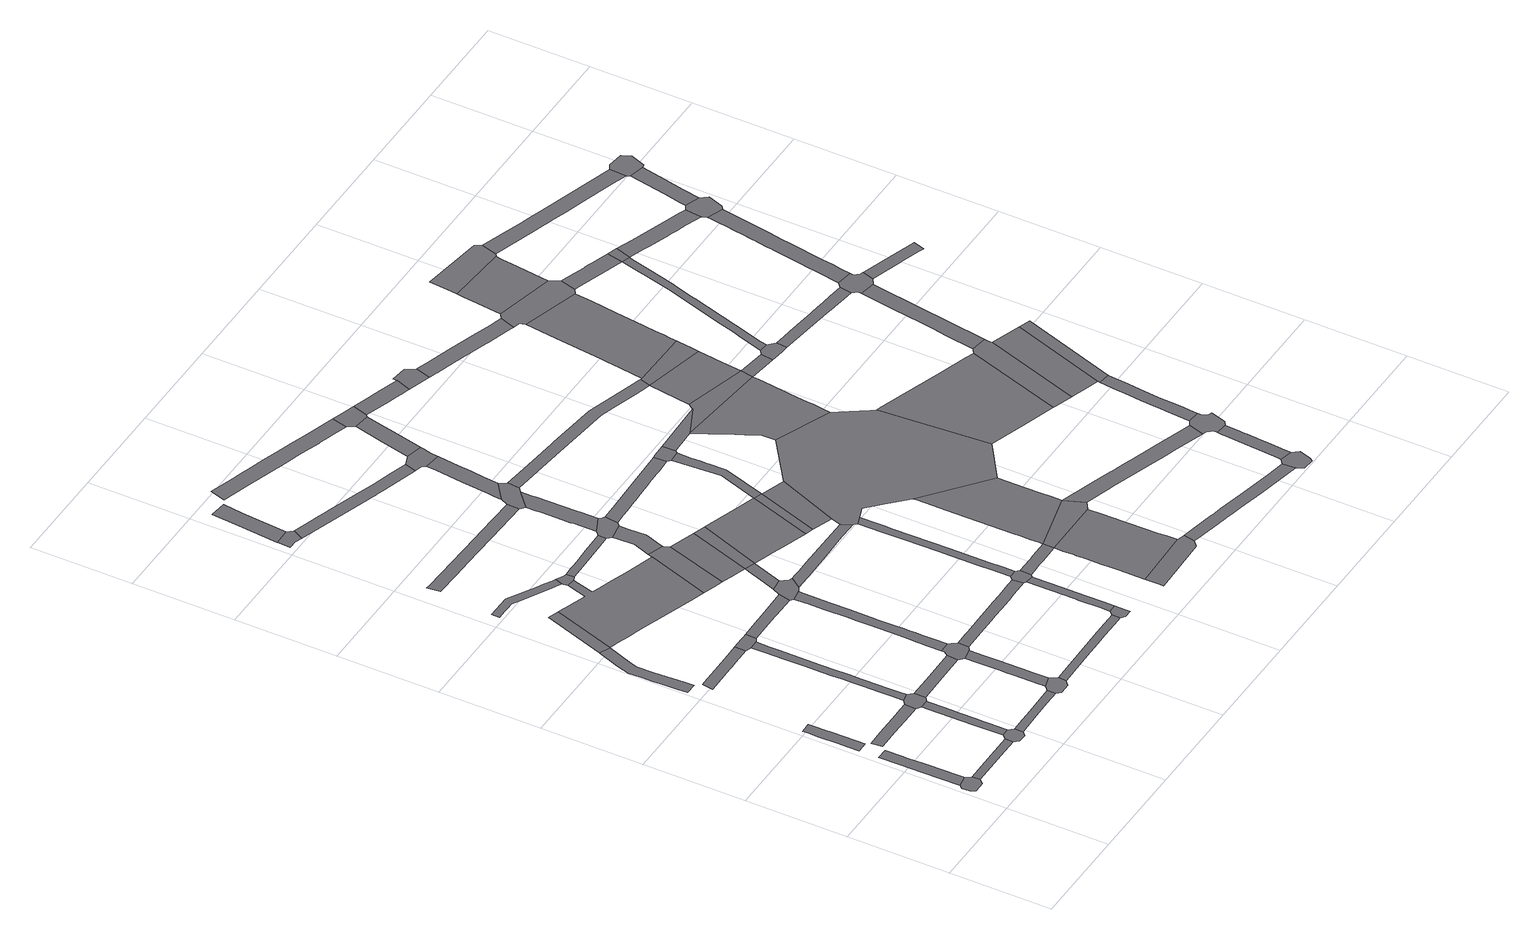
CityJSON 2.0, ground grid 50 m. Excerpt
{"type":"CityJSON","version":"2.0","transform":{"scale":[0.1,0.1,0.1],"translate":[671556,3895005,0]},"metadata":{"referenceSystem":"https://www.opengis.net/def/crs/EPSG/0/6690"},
"CityObjects":{
"road1":{"type":"Road","attributes":{"function":"9","usage":"9","RoadStructureAttribute.widthType":"9","RoadStructureAttribute.width":-9999,"RoadStructureAttribute.sectionType":"9"},"geometry":[{"type":"MultiSurface","lod":"1","boundaries":[[[0,1,2,3,4,5,6,7]]]}]},
"road2":{"type":"Road","attributes":{"function":"9","usage":"9","RoadStructureAttribute.widthType":"3","RoadStructureAttribute.width":5.45,"RoadStructureAttribute.sectionType":"1"},"geometry":[{"type":"MultiSurface","lod":"1","boundaries":[[[8,9,10,11,12,13,14,15,16,6,5]]]}]},
"road3":{"type":"Road","attributes":{"function":"9","usage":"9","RoadStructureAttribute.widthType":"3","RoadStructureAttribute.width":5.45,"RoadStructureAttribute.sectionType":"1"},"geometry":[{"type":"MultiSurface","lod":"1","boundaries":[[[17,18,19,20,21,22,23,24,25,26,27,28]]]}]},
"road4":{"type":"Road","attributes":{"function":"9","usage":"9","RoadStructureAttribute.widthType":"4","RoadStructureAttribute.width":3.33,"RoadStructureAttribute.sectionType":"1"},"geometry":[{"type":"MultiSurface","lod":"1","boundaries":[[[29,30,4,3,31,32]]]}]},
"road5":{"type":"Road","attributes":{"function":"9","usage":"9","RoadStructureAttribute.widthType":"3","RoadStructureAttribute.width":4.5,"RoadStructureAttribute.sectionType":"1"},"geometry":[{"type":"MultiSurface","lod":"1","boundaries":[[[33,34,35,36,37,38,39,40,41]]]}]},
"road6":{"type":"Road","attributes":{"function":"9","usage":"9","RoadStructureAttribute.widthType":"9","RoadStructureAttribute.width":-9999,"RoadStructureAttribute.sectionType":"9"},"geometry":[{"type":"MultiSurface","lod":"1","boundaries":[[[42,43,44,45,46,47,29,32]]]}]},
"road7":{"type":"Road","attributes":{"function":"9","usage":"9","RoadStructureAttribute.widthType":"3","RoadStructureAttribute.width":4.13,"RoadStructureAttribute.sectionType":"1"},"geometry":[{"type":"MultiSurface","lod":"1","boundaries":[[[48,49,50,51,47,46,52,53,54,55,56,57,58,59,60]]]}]},
"road8":{"type":"Road","attributes":{"function":"9","usage":"9","RoadStructureAttribute.widthType":"3","RoadStructureAttribute.width":5.45,"RoadStructureAttribute.sectionType":"1"},"geometry":[{"type":"MultiSurface","lod":"1","boundaries":[[[61,62,63,64,65,66,67,68,69,70,71,72,73,74,75,76]]]}]},
"road9":{"type":"Road","attributes":{"function":"9","usage":"9","RoadStructureAttribute.widthType":"9","RoadStructureAttribute.width":-9999,"RoadStructureAttribute.sectionType":"9"},"geometry":[{"type":"MultiSurface","lod":"1","boundaries":[[[60,59,77,78,79,80,36,35]]]}]},
"road10":{"type":"Road","attributes":{"function":"9","usage":"9","RoadStructureAttribute.widthType":"3","RoadStructureAttribute.width":4.95,"RoadStructureAttribute.sectionType":"1"},"geometry":[{"type":"MultiSurface","lod":"1","boundaries":[[[81,82,83,84,85,86,87,88,89,90,91]]]}]},
"road11":{"type":"Road","attributes":{"function":"9","usage":"9","RoadStructureAttribute.widthType":"4","RoadStructureAttribute.width":3.44,"RoadStructureAttribute.sectionType":"1"},"geometry":[{"type":"MultiSurface","lod":"1","boundaries":[[[44,92,93,94,95,96,97,98,45]]]}]},
"road12":{"type":"Road","attributes":{"function":"9","usage":"9","RoadStructureAttribute.widthType":"3","RoadStructureAttribute.width":4.13,"RoadStructureAttribute.sectionType":"1"},"geometry":[{"type":"MultiSurface","lod":"1","boundaries":[[[99,100,101,102,103,104,105,106,107,108,109,110,111,112,113,114,115,116,117,118,119,120,121,122,123,124,125,80,79]]]}]},
"road13":{"type":"Road","attributes":{"function":"9","usage":"9","RoadStructureAttribute.widthType":"9","RoadStructureAttribute.width":-9999,"RoadStructureAttribute.sectionType":"9"},"geometry":[{"type":"MultiSurface","lod":"1","boundaries":[[[74,126,127,128,129,130,75]]]}]},
"road14":{"type":"Road","attributes":{"function":"9","usage":"9","RoadStructureAttribute.widthType":"3","RoadStructureAttribute.width":4.39,"RoadStructureAttribute.sectionType":"1"},"geometry":[{"type":"MultiSurface","lod":"1","boundaries":[[[131,132,78,77,133,134]]]}]},
"road15":{"type":"Road","attributes":{"function":"9","usage":"9","RoadStructureAttribute.widthType":"9","RoadStructureAttribute.width":-9999,"RoadStructureAttribute.sectionType":"9"},"geometry":[{"type":"MultiSurface","lod":"1","boundaries":[[[90,110,109,135,136,137,138,91]]]}]},
"road16":{"type":"Road","attributes":{"function":"9","usage":"9","RoadStructureAttribute.widthType":"9","RoadStructureAttribute.width":-9999,"RoadStructureAttribute.sectionType":"9"},"geometry":[{"type":"MultiSurface","lod":"1","boundaries":[[[139,140,141,142,143,144,96,95,145]]]}]},
"road17":{"type":"Road","attributes":{"function":"9","usage":"9","RoadStructureAttribute.widthType":"3","RoadStructureAttribute.width":5.61,"RoadStructureAttribute.sectionType":"1"},"geometry":[{"type":"MultiSurface","lod":"1","boundaries":[[[146,147,148,149,150,151,152,153,144,143,154,155,156,157,158,159,160,161]]]}]},
"road18":{"type":"Road","attributes":{"function":"9","usage":"9","RoadStructureAttribute.widthType":"4","RoadStructureAttribute.width":3.74,"RoadStructureAttribute.sectionType":"1"},"geometry":[{"type":"MultiSurface","lod":"1","boundaries":[[[162,163,164,165,166,167,168,169,170,171,172,173,174,175,176,177,178]]]}]},
"road19":{"type":"Road","attributes":{"function":"9","usage":"9","RoadStructureAttribute.widthType":"9","RoadStructureAttribute.width":-9999,"RoadStructureAttribute.sectionType":"9"},"geometry":[{"type":"MultiSurface","lod":"1","boundaries":[[[179,180,181,182,183,184,131,134,146,161]]]}]},
"road20":{"type":"Road","attributes":{"function":"9","usage":"9","RoadStructureAttribute.widthType":"9","RoadStructureAttribute.width":-9999,"RoadStructureAttribute.sectionType":"9"},"geometry":[{"type":"MultiSurface","lod":"1","boundaries":[[[185,186,187,188,189,190,191,192,193,194,195,196,127,126,197,198,199,200,201,202,203,204,205,206,207,208]]]}]},
"road21":{"type":"Road","attributes":{"function":"9","usage":"9","RoadStructureAttribute.widthType":"3","RoadStructureAttribute.width":4.95,"RoadStructureAttribute.sectionType":"1"},"geometry":[{"type":"MultiSurface","lod":"1","boundaries":[[[135,209,210,211,212,213,214,136]]]}]},
"road22":{"type":"Road","attributes":{"function":"9","usage":"9","RoadStructureAttribute.widthType":"9","RoadStructureAttribute.width":-9999,"RoadStructureAttribute.sectionType":"9"},"geometry":[{"type":"MultiSurface","lod":"1","boundaries":[[[215,216,170,169,190,189,217]]]}]},
"road23":{"type":"Road","attributes":{"function":"9","usage":"9","RoadStructureAttribute.widthType":"3","RoadStructureAttribute.width":5.61,"RoadStructureAttribute.sectionType":"1"},"geometry":[{"type":"MultiSurface","lod":"1","boundaries":[[[182,218,219,220,221,222,223,224,225,226,227,228,229,230,231,232,233,234,235,236,237,238,239,240,241,242,243,244,245,246,183]]]}]},
"road24":{"type":"Road","attributes":{"function":"9","usage":"9","RoadStructureAttribute.widthType":"9","RoadStructureAttribute.width":-9999,"RoadStructureAttribute.sectionType":"9"},"geometry":[{"type":"MultiSurface","lod":"1","boundaries":[[[247,248,249,250,251,252]]]}]},
"road25":{"type":"Road","attributes":{"function":"9","usage":"9","RoadStructureAttribute.widthType":"4","RoadStructureAttribute.width":3.68,"RoadStructureAttribute.sectionType":"1"},"geometry":[{"type":"MultiSurface","lod":"1","boundaries":[[[253,254,255,142,141,256,257,258,259,260,261,262]]]}]},
"road26":{"type":"Road","attributes":{"function":"9","usage":"9","RoadStructureAttribute.widthType":"2","RoadStructureAttribute.width":6.15,"RoadStructureAttribute.sectionType":"1"},"geometry":[{"type":"MultiSurface","lod":"1","boundaries":[[[251,263,264,265,266,267,252]]]}]},
"road27":{"type":"Road","attributes":{"function":"9","usage":"9","RoadStructureAttribute.widthType":"3","RoadStructureAttribute.width":4.91,"RoadStructureAttribute.sectionType":"1"},"geometry":[{"type":"MultiSurface","lod":"1","boundaries":[[[268,269,270,271,272,273,274,275,276,277,278]]]}]},
"road28":{"type":"Road","attributes":{"function":"9","usage":"9","RoadStructureAttribute.widthType":"9","RoadStructureAttribute.width":-9999,"RoadStructureAttribute.sectionType":"9"},"geometry":[{"type":"MultiSurface","lod":"1","boundaries":[[[212,211,234,233,279,280,281,282,283,284]]]}]},
"road29":{"type":"Road","attributes":{"function":"9","usage":"9","RoadStructureAttribute.widthType":"4","RoadStructureAttribute.width":3.74,"RoadStructureAttribute.sectionType":"1"},"geometry":[{"type":"MultiSurface","lod":"1","boundaries":[[[285,286,287,288,289,290,291,292,293,294,295,215,217]]]}]},
"road30":{"type":"Road","attributes":{"function":"9","usage":"9","RoadStructureAttribute.widthType":"3","RoadStructureAttribute.width":4.78,"RoadStructureAttribute.sectionType":"1"},"geometry":[{"type":"MultiSurface","lod":"1","boundaries":[[[296,297,298,299,300,301,302,303,304,305,306,307,308,309,310,311,312,180,179]]]}]},
"road31":{"type":"Road","attributes":{"function":"9","usage":"9","RoadStructureAttribute.widthType":"9","RoadStructureAttribute.width":-9999,"RoadStructureAttribute.sectionType":"9"},"geometry":[{"type":"MultiSurface","lod":"1","boundaries":[[[313,314,315,208,207,316,317,318,319]]]}]},
"road32":{"type":"Road","attributes":{"function":"9","usage":"9","RoadStructureAttribute.widthType":"3","RoadStructureAttribute.width":5.61,"RoadStructureAttribute.sectionType":"1"},"geometry":[{"type":"MultiSurface","lod":"1","boundaries":[[[320,321,322,323,324,325,284,283]]]}]},
"road33":{"type":"Road","attributes":{"function":"2","usage":"1","RoadStructureAttribute.widthType":"1","RoadStructureAttribute.width":39.15,"RoadStructureAttribute.sectionType":"1"},"geometry":[{"type":"MultiSurface","lod":"1","boundaries":[[[317,326,327,328,322,329,330,331,318]]]}]},
"road34":{"type":"Road","attributes":{"function":"9","usage":"9","RoadStructureAttribute.widthType":"9","RoadStructureAttribute.width":-9999,"RoadStructureAttribute.sectionType":"9"},"geometry":[{"type":"MultiSurface","lod":"1","boundaries":[[[332,333,334,262,261,335,336]]]}]},
"road35":{"type":"Road","attributes":{"function":"9","usage":"9","RoadStructureAttribute.widthType":"2","RoadStructureAttribute.width":6.05,"RoadStructureAttribute.sectionType":"1"},"geometry":[{"type":"MultiSurface","lod":"1","boundaries":[[[337,338,339,340,341,342,343,344,345,346,347,348,349,350,351,352,250,249]]]}]},
"road36":{"type":"Road","attributes":{"function":"9","usage":"9","RoadStructureAttribute.widthType":"2","RoadStructureAttribute.width":7.86,"RoadStructureAttribute.sectionType":"1"},"geometry":[{"type":"MultiSurface","lod":"1","boundaries":[[[353,354,355,356,357,358,359,360,314,313,319]]]}]},
"road37":{"type":"Road","attributes":{"function":"9","usage":"9","RoadStructureAttribute.widthType":"9","RoadStructureAttribute.width":-9999,"RoadStructureAttribute.sectionType":"9"},"geometry":[{"type":"MultiSurface","lod":"1","boundaries":[[[321,361,329,322]]]}]},
"road38":{"type":"Road","attributes":{"function":"9","usage":"9","RoadStructureAttribute.widthType":"3","RoadStructureAttribute.width":4.14,"RoadStructureAttribute.sectionType":"1"},"geometry":[{"type":"MultiSurface","lod":"1","boundaries":[[[362,363,364,365,334,333,366,367,368,369,370]]]}]},
"road39":{"type":"Road","attributes":{"function":"9","usage":"9","RoadStructureAttribute.widthType":"9","RoadStructureAttribute.width":-9999,"RoadStructureAttribute.sectionType":"9"},"geometry":[{"type":"MultiSurface","lod":"1","boundaries":[[[371,372,373,289,288,358,357,374,375]]]}]},
"road40":{"type":"Road","attributes":{"function":"9","usage":"9","RoadStructureAttribute.widthType":"3","RoadStructureAttribute.width":4.97,"RoadStructureAttribute.sectionType":"1"},"geometry":[{"type":"MultiSurface","lod":"1","boundaries":[[[376,377,378,379,280,279,380,381,382,383,384,385,386]]]}]},
"road41":{"type":"Road","attributes":{"function":"9","usage":"9","RoadStructureAttribute.widthType":"9","RoadStructureAttribute.width":-9999,"RoadStructureAttribute.sectionType":"9"},"geometry":[{"type":"MultiSurface","lod":"1","boundaries":[[[387,388,389,390,304,303,362,370]]]}]},
"road42":{"type":"Road","attributes":{"function":"9","usage":"9","RoadStructureAttribute.widthType":"2","RoadStructureAttribute.width":7.86,"RoadStructureAttribute.sectionType":"1"},"geometry":[{"type":"MultiSurface","lod":"1","boundaries":[[[372,391,392,393,394,395,396,397,398,399,400,401,402,373]]]}]},
"road43":{"type":"Road","attributes":{"function":"2","usage":"1","RoadStructureAttribute.widthType":"1","RoadStructureAttribute.width":39.15,"RoadStructureAttribute.sectionType":"1"},"geometry":[{"type":"MultiSurface","lod":"1","boundaries":[[[403,404,405,361,321,406,407,408,409,410,411]]]}]},
"road44":{"type":"Road","attributes":{"function":"9","usage":"9","RoadStructureAttribute.widthType":"9","RoadStructureAttribute.width":-9999,"RoadStructureAttribute.sectionType":"9"},"geometry":[{"type":"MultiSurface","lod":"1","boundaries":[[[412,413,414,415,274,273,396,395,416]]]}]},
"road45":{"type":"Road","attributes":{"function":"9","usage":"9","RoadStructureAttribute.widthType":"2","RoadStructureAttribute.width":6.92,"RoadStructureAttribute.sectionType":"1"},"geometry":[{"type":"MultiSurface","lod":"1","boundaries":[[[417,418,419,420,421,422,423,424,425,426,427,428,429,430,431,432,433,434,435,436,437,438,439,440,441,442,443]]]}]},
"road46":{"type":"Road","attributes":{"function":"9","usage":"9","RoadStructureAttribute.widthType":"3","RoadStructureAttribute.width":4.14,"RoadStructureAttribute.sectionType":"1"},"geometry":[{"type":"MultiSurface","lod":"1","boundaries":[[[444,445,446,447,448,449,390,389,450,451,452,453,454,455,456,457,458]]]}]},
"road47":{"type":"Road","attributes":{"function":"9","usage":"9","RoadStructureAttribute.widthType":"3","RoadStructureAttribute.width":4.3,"RoadStructureAttribute.sectionType":"1"},"geometry":[{"type":"MultiSurface","lod":"1","boundaries":[[[459,460,461,462,463,388,387,464,465,466,467]]]}]},
"road48":{"type":"Road","attributes":{"function":"9","usage":"9","RoadStructureAttribute.widthType":"2","RoadStructureAttribute.width":7.86,"RoadStructureAttribute.sectionType":"1"},"geometry":[{"type":"MultiSurface","lod":"1","boundaries":[[[414,468,469,470,471,472,473,474,475,476,477,415]]]}]},
"road49":{"type":"Road","attributes":{"function":"9","usage":"9","RoadStructureAttribute.widthType":"9","RoadStructureAttribute.width":-9999,"RoadStructureAttribute.sectionType":"9"},"geometry":[{"type":"MultiSurface","lod":"1","boundaries":[[[478,411,410,479]]]}]},
"road50":{"type":"Road","attributes":{"function":"9","usage":"9","RoadStructureAttribute.widthType":"9","RoadStructureAttribute.width":-9999,"RoadStructureAttribute.sectionType":"9"},"geometry":[{"type":"MultiSurface","lod":"1","boundaries":[[[480,344,343,481,472,471,482,483,484,485,486]]]}]},
"road51":{"type":"Road","attributes":{"function":"9","usage":"9","RoadStructureAttribute.widthType":"2","RoadStructureAttribute.width":9.19,"RoadStructureAttribute.sectionType":"1"},"geometry":[{"type":"MultiSurface","lod":"1","boundaries":[[[487,488,489,375,374,490,491,492,493,494,495,496,497,498,499,500,501,502,503,504,505]]]}]},
"road52":{"type":"Road","attributes":{"function":"9","usage":"9","RoadStructureAttribute.widthType":"9","RoadStructureAttribute.width":-9999,"RoadStructureAttribute.sectionType":"9"},"geometry":[{"type":"MultiSurface","lod":"1","boundaries":[[[506,507,508,509,510,511,512,513,514]]]}]},
"road53":{"type":"Road","attributes":{"function":"9","usage":"9","RoadStructureAttribute.widthType":"9","RoadStructureAttribute.width":-9999,"RoadStructureAttribute.sectionType":"9"},"geometry":[{"type":"MultiSurface","lod":"1","boundaries":[[[515,516,517,478,479]]]}]},
"road54":{"type":"Road","attributes":{"function":"9","usage":"2","RoadStructureAttribute.widthType":"1","RoadStructureAttribute.width":30.31,"RoadStructureAttribute.sectionType":"1"},"geometry":[{"type":"MultiSurface","lod":"1","boundaries":[[[518,519,520,521,522,523,524,525,459,526,527,528,529,530,531,532,533,534,535,536,506,514]]]}]},
"road55":{"type":"Road","attributes":{"function":"9","usage":"9","RoadStructureAttribute.widthType":"2","RoadStructureAttribute.width":7.86,"RoadStructureAttribute.sectionType":"1"},"geometry":[{"type":"MultiSurface","lod":"1","boundaries":[[[537,538,539,540,541,542,543,480,486]]]}]},
"road56":{"type":"Road","attributes":{"function":"9","usage":"9","RoadStructureAttribute.widthType":"3","RoadStructureAttribute.width":4.19,"RoadStructureAttribute.sectionType":"1"},"geometry":[{"type":"MultiSurface","lod":"1","boundaries":[[[544,545,546,547,411,478,548,549,550,551,552,553,554,555,556,557,558]]]}]},
"road57":{"type":"Road","attributes":{"function":"9","usage":"9","RoadStructureAttribute.widthType":"9","RoadStructureAttribute.width":-9999,"RoadStructureAttribute.sectionType":"9"},"geometry":[{"type":"MultiSurface","lod":"1","boundaries":[[[559,460,459,525,560]]]}]},
"road58":{"type":"Road","attributes":{"function":"9","usage":"9","RoadStructureAttribute.widthType":"9","RoadStructureAttribute.width":-9999,"RoadStructureAttribute.sectionType":"9"},"geometry":[{"type":"MultiSurface","lod":"1","boundaries":[[[541,540,561,562,563,432,431]]]}]},
"road59":{"type":"Road","attributes":{"function":"9","usage":"9","RoadStructureAttribute.widthType":"9","RoadStructureAttribute.width":-9999,"RoadStructureAttribute.sectionType":"1"},"geometry":[{"type":"MultiSurface","lod":"1","boundaries":[[[564,565,566,567,568,569,570,571,572,573,460,559,574,575,576,577]]]}]},
"road60":{"type":"Road","attributes":{"function":"9","usage":"9","RoadStructureAttribute.widthType":"9","RoadStructureAttribute.width":-9999,"RoadStructureAttribute.sectionType":"9"},"geometry":[{"type":"MultiSurface","lod":"1","boundaries":[[[578,579,505,504,544,558,580]]]}]},
"road61":{"type":"Road","attributes":{"function":"9","usage":"9","RoadStructureAttribute.widthType":"3","RoadStructureAttribute.width":5.65,"RoadStructureAttribute.sectionType":"1"},"geometry":[{"type":"MultiSurface","lod":"1","boundaries":[[[581,582,583,584,585,586,587,588,589,590,591,592,593,594,413,412]]]}]},
"road62":{"type":"Road","attributes":{"function":"9","usage":"9","RoadStructureAttribute.widthType":"9","RoadStructureAttribute.width":-9999,"RoadStructureAttribute.sectionType":"9"},"geometry":[{"type":"MultiSurface","lod":"1","boundaries":[[[595,458,457,596,597,598,599,600,564,577,601,602,603,604,605,606,607,608,609,516,515,610,376,386]]]}]},
"road63":{"type":"Road","attributes":{"function":"9","usage":"9","RoadStructureAttribute.widthType":"2","RoadStructureAttribute.width":6.92,"RoadStructureAttribute.sectionType":"1"},"geometry":[{"type":"MultiSurface","lod":"1","boundaries":[[[611,612,613,562,561,614,615,616,617,618,619]]]}]},
"road64":{"type":"Road","attributes":{"function":"9","usage":"9","RoadStructureAttribute.widthType":"2","RoadStructureAttribute.width":9.19,"RoadStructureAttribute.sectionType":"1"},"geometry":[{"type":"MultiSurface","lod":"1","boundaries":[[[620,621,622,578,580]]]}]},
"road65":{"type":"Road","attributes":{"function":"9","usage":"9","RoadStructureAttribute.widthType":"3","RoadStructureAttribute.width":5.48,"RoadStructureAttribute.sectionType":"1"},"geometry":[{"type":"MultiSurface","lod":"1","boundaries":[[[623,624,625,626,627,628,629,630,631,632,512,511,633,634,635,636,637,638,639,640,641,642]]]}]},
"road66":{"type":"Road","attributes":{"function":"9","usage":"9","RoadStructureAttribute.widthType":"9","RoadStructureAttribute.width":-9999,"RoadStructureAttribute.sectionType":"9"},"geometry":[{"type":"MultiSurface","lod":"1","boundaries":[[[643,644,645,646,647,611,619]]]}]},
"road67":{"type":"Road","attributes":{"function":"9","usage":"2","RoadStructureAttribute.widthType":"1","RoadStructureAttribute.width":29.68,"RoadStructureAttribute.sectionType":"1"},"geometry":[{"type":"MultiSurface","lod":"1","boundaries":[[[648,649,650,651,652,653,654,655,656,621,657,658,659,660,661,662,663,609,608]]]}]},
"road68":{"type":"Road","attributes":{"function":"9","usage":"9","RoadStructureAttribute.widthType":"2","RoadStructureAttribute.width":7.28,"RoadStructureAttribute.sectionType":"1"},"geometry":[{"type":"MultiSurface","lod":"1","boundaries":[[[664,665,666,667,668,669,670,671,672,673,674,675,676,677,678,679,680,681,682,683,684,685,686,687,688,559,560]]]}]},
"road69":{"type":"Road","attributes":{"function":"9","usage":"9","RoadStructureAttribute.widthType":"9","RoadStructureAttribute.width":-9999,"RoadStructureAttribute.sectionType":"9"},"geometry":[{"type":"MultiSurface","lod":"1","boundaries":[[[689,622,621,656,690]]]}]},
"road70":{"type":"Road","attributes":{"function":"9","usage":"9","RoadStructureAttribute.widthType":"2","RoadStructureAttribute.width":6.92,"RoadStructureAttribute.sectionType":"1"},"geometry":[{"type":"MultiSurface","lod":"1","boundaries":[[[643,691,692,693,694,695,696,697,698,699,700,701,702,703,704,705,706,707,708,709,710,711,644]]]}]},
"road71":{"type":"Road","attributes":{"function":"9","usage":"2","RoadStructureAttribute.widthType":"1","RoadStructureAttribute.width":29.68,"RoadStructureAttribute.sectionType":"1"},"geometry":[{"type":"MultiSurface","lod":"1","boundaries":[[[712,713,714,715,586,716,689,690]]]}]},
"road72":{"type":"Road","attributes":{"function":"9","usage":"9","RoadStructureAttribute.widthType":"9","RoadStructureAttribute.width":-9999,"RoadStructureAttribute.sectionType":"9"},"geometry":[{"type":"MultiSurface","lod":"1","boundaries":[[[717,718,719,720,721,722,723,623,642]]]}]},
"road73":{"type":"Road","attributes":{"function":"9","usage":"9","RoadStructureAttribute.widthType":"9","RoadStructureAttribute.width":-9999,"RoadStructureAttribute.sectionType":"9"},"geometry":[{"type":"MultiSurface","lod":"1","boundaries":[[[724,587,586,715,725,726,727,728]]]}]},
"road74":{"type":"Road","attributes":{"function":"9","usage":"9","RoadStructureAttribute.widthType":"2","RoadStructureAttribute.width":6.13,"RoadStructureAttribute.sectionType":"1"},"geometry":[{"type":"MultiSurface","lod":"1","boundaries":[[[729,730,731,732,733,734,723,722,735,736,737,738,739,740,741,742,743]]]}]},
"road75":{"type":"Road","attributes":{"function":"2","usage":"1","RoadStructureAttribute.widthType":"1","RoadStructureAttribute.width":39.15,"RoadStructureAttribute.sectionType":"1"},"geometry":[{"type":"MultiSurface","lod":"1","boundaries":[[[744,745,746,747,748,749,750,751,752,605,604]]]}]},
"road76":{"type":"Road","attributes":{"function":"9","usage":"9","RoadStructureAttribute.widthType":"3","RoadStructureAttribute.width":5.44,"RoadStructureAttribute.sectionType":"1"},"geometry":[{"type":"MultiSurface","lod":"1","boundaries":[[[690,656,753,754]]]}]},
"road77":{"type":"Road","attributes":{"function":"9","usage":"9","RoadStructureAttribute.widthType":"9","RoadStructureAttribute.width":-9999,"RoadStructureAttribute.sectionType":"9"},"geometry":[{"type":"MultiSurface","lod":"1","boundaries":[[[673,672,755,756,743,742,757,758,759,760,761,762]]]}]},
"road78":{"type":"Road","attributes":{"function":"9","usage":"2","RoadStructureAttribute.widthType":"1","RoadStructureAttribute.width":29.68,"RoadStructureAttribute.sectionType":"1"},"geometry":[{"type":"MultiSurface","lod":"1","boundaries":[[[763,764,765,766,767,768,769,770,771,772,773,774,775,776,724,728]]]}]},
"road79":{"type":"Road","attributes":{"function":"9","usage":"9","RoadStructureAttribute.widthType":"9","RoadStructureAttribute.width":-9999,"RoadStructureAttribute.sectionType":"9"},"geometry":[{"type":"MultiSurface","lod":"1","boundaries":[[[777,778,779,754,753,780,781,782]]]}]},
"road80":{"type":"Road","attributes":{"function":"9","usage":"9","RoadStructureAttribute.widthType":"2","RoadStructureAttribute.width":6.13,"RoadStructureAttribute.sectionType":"1"},"geometry":[{"type":"MultiSurface","lod":"1","boundaries":[[[761,783,784,785,786,787,788,789,790,791,792,793,794,795,796,797,798,762]]]}]},
"road81":{"type":"Road","attributes":{"function":"9","usage":"9","RoadStructureAttribute.widthType":"9","RoadStructureAttribute.width":-9999,"RoadStructureAttribute.sectionType":"9"},"geometry":[{"type":"MultiSurface","lod":"1","boundaries":[[[799,747,746,800,801,802,803,804]]]}]},
"road82":{"type":"Road","attributes":{"function":"9","usage":"9","RoadStructureAttribute.widthType":"9","RoadStructureAttribute.width":-9999,"RoadStructureAttribute.sectionType":"9"},"geometry":[{"type":"MultiSurface","lod":"1","boundaries":[[[700,805,806,807,772,771,808,809,810,811,812,701]]]}]},
"road83":{"type":"Road","attributes":{"function":"9","usage":"2","RoadStructureAttribute.widthType":"1","RoadStructureAttribute.width":29.68,"RoadStructureAttribute.sectionType":"1"},"geometry":[{"type":"MultiSurface","lod":"1","boundaries":[[[813,814,812,811,815,816,817,818,819]]]}]},
"road84":{"type":"Road","attributes":{"function":"9","usage":"1","RoadStructureAttribute.widthType":"1","RoadStructureAttribute.width":39.15,"RoadStructureAttribute.sectionType":"1"},"geometry":[{"type":"MultiSurface","lod":"1","boundaries":[[[820,821,822,823,802,801]]]}]},
"road85":{"type":"Road","attributes":{"function":"9","usage":"9","RoadStructureAttribute.widthType":"4","RoadStructureAttribute.width":3.82,"RoadStructureAttribute.sectionType":"1"},"geometry":[{"type":"MultiSurface","lod":"1","boundaries":[[[824,825,826,827,828,829,830,831,832,833,834,835,836,837,838,779,778,839,840,841,842,843,844,845,846,847,848,849,850]]]}]},
"road86":{"type":"Road","attributes":{"function":"9","usage":"9","RoadStructureAttribute.widthType":"3","RoadStructureAttribute.width":5.44,"RoadStructureAttribute.sectionType":"1"},"geometry":[{"type":"MultiSurface","lod":"1","boundaries":[[[851,852,853,854,855,856,857,858,859,860,861,862,863,777,782]]]}]},
"road87":{"type":"Road","attributes":{"function":"9","usage":"9","RoadStructureAttribute.widthType":"9","RoadStructureAttribute.width":-9999,"RoadStructureAttribute.sectionType":"9"},"geometry":[{"type":"MultiSurface","lod":"1","boundaries":[[[818,864,865,866,867,868,819]]]}]},
"road88":{"type":"Road","attributes":{"function":"9","usage":"9","RoadStructureAttribute.widthType":"9","RoadStructureAttribute.width":-9999,"RoadStructureAttribute.sectionType":"9"},"geometry":[{"type":"MultiSurface","lod":"1","boundaries":[[[823,822,791,790,869]]]}]},
"road89":{"type":"Road","attributes":{"function":"9","usage":"9","RoadStructureAttribute.widthType":"2","RoadStructureAttribute.width":7.11,"RoadStructureAttribute.sectionType":"1"},"geometry":[{"type":"MultiSurface","lod":"1","boundaries":[[[824,870,871,872,873,874,875,809,808,876,877,878,879,880]]]}]},
"road90":{"type":"Road","attributes":{"function":"9","usage":"9","RoadStructureAttribute.widthType":"2","RoadStructureAttribute.width":8,"RoadStructureAttribute.sectionType":"1"},"geometry":[{"type":"MultiSurface","lod":"1","boundaries":[[[881,882,883,884,885,886,887,888,889,890,891,892,893,894,895,896,799,804]]]}]},
"road91":{"type":"Road","attributes":{"function":"9","usage":"9","RoadStructureAttribute.widthType":"9","RoadStructureAttribute.width":-9999,"RoadStructureAttribute.sectionType":"9"},"geometry":[{"type":"MultiSurface","lod":"1","boundaries":[[[897,870,824,850]]]}]},
"road92":{"type":"Road","attributes":{"function":"9","usage":"9","RoadStructureAttribute.widthType":"9","RoadStructureAttribute.width":-9999,"RoadStructureAttribute.sectionType":"9"},"geometry":[{"type":"MultiSurface","lod":"1","boundaries":[[[898,899,900,901,902,856,855,903,904,889,888,905]]]}]},
"road93":{"type":"Road","attributes":{"function":"9","usage":"9","RoadStructureAttribute.widthType":"2","RoadStructureAttribute.width":7.11,"RoadStructureAttribute.sectionType":"1"},"geometry":[{"type":"MultiSurface","lod":"1","boundaries":[[[906,907,908,909,910,911,912,913,914,915,916,917,918,919,920,921,922,923,897,850]]]}]},
"road94":{"type":"Road","attributes":{"function":"9","usage":"9","RoadStructureAttribute.widthType":"2","RoadStructureAttribute.width":8,"RoadStructureAttribute.sectionType":"1"},"geometry":[{"type":"MultiSurface","lod":"1","boundaries":[[[924,925,926,927,928,929,930,931,932,933,934,935,936,937,938,939,902,901,940,941,942,943,944,945,946,947,948,949,950,951,952,953,954,955,956]]]}]},
"road95":{"type":"Road","attributes":{"function":"9","usage":"9","RoadStructureAttribute.widthType":"3","RoadStructureAttribute.width":5.58,"RoadStructureAttribute.sectionType":"1"},"geometry":[{"type":"MultiSurface","lod":"1","boundaries":[[[957,958,959,960,961,962,963,964,898,905]]]}]},
"road96":{"type":"Road","attributes":{"function":"9","usage":"9","RoadStructureAttribute.widthType":"2","RoadStructureAttribute.width":7.24,"RoadStructureAttribute.sectionType":"1"},"geometry":[{"type":"MultiSurface","lod":"1","boundaries":[[[864,965,966,967,968,969,970,971,972,973,974,975,976,977,978,979,980,981,865]]]}]},
"road97":{"type":"Road","attributes":{"function":"9","usage":"9","RoadStructureAttribute.widthType":"9","RoadStructureAttribute.width":-9999,"RoadStructureAttribute.sectionType":"9"},"geometry":[{"type":"MultiSurface","lod":"1","boundaries":[[[982,983,916,915,956,955,984,985]]]}]},
"road98":{"type":"Road","attributes":{"function":"9","usage":"9","RoadStructureAttribute.widthType":"2","RoadStructureAttribute.width":8,"RoadStructureAttribute.sectionType":"1"},"geometry":[{"type":"MultiSurface","lod":"1","boundaries":[[[986,987,988,983,982,989,990,991]]]}]},
"road99":{"type":"Road","attributes":{"function":"9","usage":"9","RoadStructureAttribute.widthType":"9","RoadStructureAttribute.width":-9999,"RoadStructureAttribute.sectionType":"9"},"geometry":[{"type":"MultiSurface","lod":"1","boundaries":[[[992,993,994,995,976,975,986,991]]]}]}
},
"vertices":[
[28,193,0],[41,172,0],[96,172,0],[117,194,0],[116,233,0],[96,258,0],[41,250,0],[27,234,0],
[95,301,0],[93,435,0],[93,458,0],[91,533,0],[91,567,0],[89,643,0],[34,644,0],[36,544,0],[38,434,0],
[30,1012,0],[31,989,0],[31,932,0],[32,842,0],[32,795,0],[33,740,0],[88,740,0],[85,900,0],[84,940,0],[83,980,0],[83,1016,0],[30,1015,0],
[408,234,0],[283,234,0],[300,195,0],[408,195,0],
[216,667,0],[341,668,0],[398,668,0],[403,723,0],[368,723,0],[290,722,0],[185,721,0],[103,720,0],[107,666,0],
[427,174,0],[467,172,0],[488,192,0],[489,232,0],[467,255,0],[427,255,0],
[422,617,0],[424,512,0],[425,400,0],[427,270,0],[467,270,0],[467,345,0],[467,375,0],[466,413,0],[466,492,0],[466,531,0],[465,629,0],[465,650,0],[422,650,0],
[28,1919,0],[9,1854,0],[11,1793,0],[13,1738,0],[15,1699,0],[15,1676,0],[17,1620,0],[19,1570,0],[74,1570,0],[72,1620,0],[66,1761,0],[63,1846,0],[76,1890,0],[121,2008,0],[68,2029,0],[67,2026,0],
[488,669,0],[486,723,0],[464,747,0],[424,740,0],
[322,1545,0],[211,1543,0],[113,1542,0],[98,1542,0],[91,1488,0],[167,1490,0],[241,1491,0],[260,1491,0],[297,1492,0],[386,1493,0],[385,1545,0],
[548,193,0],[631,194,0],[709,196,0],[782,197,0],[782,237,0],[623,234,0],[559,233,0],
[463,794,0],[463,838,0],[461,956,0],[461,971,0],[461,1031,0],[460,1059,0],[460,1083,0],[459,1168,0],[458,1373,0],[457,1417,0],[461,1484,0],[416,1482,0],[416,1417,0],[417,1367,0],[417,1327,0],[418,1254,0],[418,1223,0],[419,1137,0],[420,1087,0],[421,1040,0],[421,1012,0],[421,986,0],[421,957,0],[422,885,0],[422,867,0],[423,838,0],[423,800,0],
[122,2011,0],[224,2320,0],[204,2327,0],[172,2337,0],[171,2338,0],
[780,727,0],[592,724,0],[637,671,0],[776,673,0],
[482,1495,0],[481,1547,0],[465,1546,0],[444,1546,0],
[854,179,0],[866,189,0],[878,198,0],[882,238,0],[858,272,0],[803,257,0],[801,177,0],
[799,649,0],[800,587,0],[801,492,0],[801,464,0],[801,446,0],[802,416,0],[803,284,0],[803,273,0],[857,316,0],[857,346,0],[857,399,0],[857,421,0],[856,463,0],[856,519,0],[855,592,0],[854,659,0],
[112,2521,0],[147,2520,0],[158,2520,0],[173,2520,0],[226,2491,0],[282,2461,0],[326,2437,0],[396,2400,0],[409,2436,0],[396,2443,0],[359,2464,0],[323,2483,0],[271,2512,0],[224,2539,0],[190,2558,0],[70,2560,0],[70,2521,0],
[875,674,0],[876,727,0],[859,748,0],[848,761,0],[794,761,0],[793,747,0],
[595,2198,0],[521,2223,0],[452,2245,0],[411,2259,0],[443,2366,0],[402,2371,0],[394,2344,0],[371,2271,0],[343,2280,0],[315,2290,0],[286,2299,0],[232,2317,0],[147,2003,0],[170,1995,0],[224,1977,0],[243,1971,0],[268,1963,0],[283,1958,0],[311,1949,0],[435,1908,0],[584,1858,0],[625,1845,0],[640,1840,0],[743,2150,0],
[614,1496,0],[654,1496,0],[775,1496,0],[789,1553,0],[653,1550,0],[571,1549,0],
[462,2415,0],[448,2415,0],[462,2375,0],
[848,834,0],[847,884,0],[847,904,0],[847,921,0],[846,948,0],[846,977,0],[846,1038,0],[845,1095,0],[845,1110,0],[845,1128,0],[845,1169,0],[845,1217,0],[845,1242,0],[845,1335,0],[845,1466,0],[845,1491,0],[791,1481,0],[792,1429,0],[793,1412,0],[794,1339,0],[794,1324,0],[796,1228,0],[796,1175,0],[797,1119,0],[796,970,0],[795,923,0],[795,880,0],[795,865,0],[794,833,0],
[46,3532,0],[86,3531,0],[123,3519,0],[151,3573,0],[128,3598,0],[48,3595,0],
[1332,245,0],[1296,245,0],[1230,244,0],[972,200,0],[1095,202,0],[1163,203,0],[1225,204,0],[1308,205,0],[1362,206,0],[1363,246,0],
[148,3827,0],[160,3921,0],[77,3931,0],[65,3793,0],[48,3598,0],
[100,2826,0],[222,2822,0],[332,2819,0],[410,2816,0],[522,2813,0],[749,2806,0],[751,2866,0],[538,2872,0],[484,2874,0],[113,2886,0],[92,2890,0],
[872,1504,0],[910,1559,0],[892,1565,0],[880,1580,0],[867,1597,0],[807,1591,0],
[564,2378,0],[653,2380,0],[678,2381,0],[756,2383,0],[757,2423,0],[694,2422,0],[639,2420,0],[609,2419,0],[577,2418,0],[531,2417,0],[505,2416,0],
[982,675,0],[1075,676,0],[1111,677,0],[1162,677,0],[1230,678,0],[1262,679,0],[1277,679,0],[1365,680,0],[1360,732,0],[1303,732,0],[1242,731,0],[1190,731,0],[1142,730,0],[1062,729,0],[961,728,0],[944,728,0],[940,728,0],
[766,2169,0],[751,2174,0],[744,2152,0],[697,1821,0],[742,1807,0],[841,2117,0],[827,2147,0],
[918,1745,0],[919,1748,0],[868,1765,0],[867,1762,0],[860,1743,0],[828,1650,0],
[757,1802,0],[792,1790,0],[865,1766,0],[970,2075,0],[912,2094,0],[884,2103,0],
[1420,218,0],[1420,264,0],[1380,264,0],[1381,189,0],[1421,190,0],
[486,3400,0],[508,3393,0],[530,3386,0],[545,3381,0],[571,3373,0],[732,3325,0],[757,3318,0],[774,3375,0],[690,3400,0],[595,3429,0],[483,3465,0],[385,3497,0],[352,3507,0],[329,3515,0],[291,3527,0],[241,3543,0],
[839,2181,0],[851,2215,0],[861,2245,0],[858,2337,0],[857,2375,0],[777,2364,0],[778,2331,0],[781,2258,0],
[1030,2055,0],
[1378,672,0],[1379,433,0],[1379,418,0],[1380,307,0],[1420,325,0],[1419,404,0],[1418,529,0],[1418,656,0],[1419,669,0],
[865,2468,0],[858,2480,0],[778,2441,0],[873,2393,0],[880,2458,0],
[1327,1557,0],[1032,1558,0],[969,1558,0],[932,1558,0],[939,1504,0],[956,1504,0],[1132,1507,0],[1194,1508,0],[1261,1509,0],[1319,1509,0],[1351,1510,0],
[1430,680,0],[1432,733,0],[1417,749,0],[1376,750,0],
[857,2562,0],[856,2585,0],[853,2783,0],[853,2803,0],[852,2856,0],[773,2785,0],[774,2735,0],[774,2717,0],[775,2675,0],[776,2608,0],[776,2567,0],[777,2552,0],
[1299,1966,0],[1214,1994,0],[1058,2045,0],[922,1747,0],[968,1732,0],[1022,1714,0],[1078,1696,0],[1200,1655,0],[1302,1965,0],
[874,2876,0],[878,2933,0],[855,2966,0],[768,2901,0],[854,2858,0],
[187,3936,0],[303,3899,0],[346,3886,0],[427,3860,0],[480,3843,0],[493,3839,0],[580,3812,0],[597,3807,0],[644,3792,0],[719,3768,0],[729,3765,0],[774,3751,0],[790,3746,0],[838,3731,0],[871,3720,0],[890,3798,0],[836,3815,0],[779,3833,0],[731,3848,0],[674,3866,0],[588,3893,0],[503,3920,0],[436,3941,0],[388,3956,0],[366,3963,0],[332,3973,0],[211,4012,0],
[1371,1380,0],[1372,1270,0],[1374,1101,0],[1375,1039,0],[1376,901,0],[1377,848,0],[1416,812,0],[1415,879,0],[1414,1071,0],[1413,1164,0],[1411,1350,0],[1411,1386,0],[1411,1430,0],[1410,1508,0],[1370,1492,0],
[1636,682,0],[1636,736,0],[1545,735,0],[1523,734,0],[1511,734,0],[1457,680,0],[1505,681,0],[1534,681,0],[1633,682,0],
[864,3046,0],[871,3111,0],[878,3178,0],[889,3281,0],[808,3290,0],[803,3239,0],[789,3103,0],[776,2972,0],[773,2945,0],[770,2916,0],
[1343,1951,0],[1241,1642,0],
[826,3393,0],[791,3308,0],[890,3287,0],[893,3316,0],[898,3336,0],[903,3358,0],[907,3375,0],
[1152,2468,0],[974,2461,0],[905,2459,0],[911,2395,0],[931,2395,0],[960,2396,0],[976,2397,0],[1011,2398,0],[1031,2399,0],[1043,2400,0],[1069,2401,0],[1086,2401,0],[1126,2403,0],[1151,2404,0],[1173,2405,0],[1242,2407,0],[1259,2408,0],[1336,2411,0],[1334,2475,0],
[1641,238,0],[1642,189,0],[1642,173,0],[1642,148,0],[1942,157,0],[1969,182,0],[1982,240,0],[1963,244,0],[1943,248,0],
[1344,1608,0],[1464,1911,0],[1346,1950,0],
[1941,307,0],[1940,342,0],[1937,482,0],[1937,527,0],[1936,551,0],[1936,567,0],[1935,617,0],[1933,684,0],[1636,679,0],[1636,637,0],[1637,588,0],[1637,572,0],[1638,539,0],[1638,498,0],[1639,452,0],[1639,404,0],[1640,376,0],[1640,335,0],[1640,308,0],
[927,3467,0],[941,3527,0],[952,3577,0],[974,3675,0],[895,3685,0],[860,3537,0],[846,3478,0],
[1354,2398,0],[1368,2162,0],[1359,2135,0],[1303,1968,0],[1344,1954,0],[1360,2003,0],[1389,2091,0],[1401,2127,0],[1412,2162,0],[1410,2247,0],[1410,2256,0],[1409,2288,0],[1408,2313,0],[1407,2337,0],[1408,2401,0],
[1934,809,0],[1973,711,0],
[984,3685,0],[1008,3761,0],[944,3781,0],
[1632,1370,0],[1632,1351,0],[1634,1165,0],[1636,885,0],[1636,847,0],[1636,813,0],[1636,794,0],[1636,777,0],[1637,753,0],[1636,739,0],[1933,869,0],[1932,917,0],[1931,994,0],[1929,1125,0],
[1416,2478,0],[1346,2476,0],[1418,2414,0],
[1145,2845,0],[1472,2807,0],[1540,2787,0],[1668,2749,0],[1732,2730,0],[1749,2725,0],[1767,2780,0],[1750,2786,0],[1739,2789,0],[1474,2869,0],[1216,2897,0],[1201,2898,0],[1028,2917,0],[966,2924,0],
[1355,1507,0],[1413,1509,0],[1467,1531,0],[1541,1459,0],[1550,1450,0],[1630,1372,0],[1981,1161,0],[2014,1184,0],[2051,1210,0],[2119,1258,0],[2077,1799,0],[2063,1820,0],[1989,1932,0],[1968,1965,0],[1691,2077,0],[1343,1605,0],
[1250,3684,0],[1157,3714,0],[1084,3737,0],[1057,3662,0],[1109,3645,0],[1154,3631,0],[1179,3623,0],[1209,3614,0],[1223,3610,0],
[1448,2415,0],[1551,2419,0],[1699,2488,0],
[2607,108,0],[2508,127,0],[2485,132,0],[2441,142,0],[2362,159,0],[2341,163,0],[2216,190,0],[2167,200,0],[2154,203,0],[2046,226,0],[2017,171,0],[2032,168,0],[2083,157,0],[2132,147,0],[2150,143,0],[2171,139,0],[2220,128,0],[2259,120,0],[2394,91,0],[2611,44,0],
[1336,3574,0],[1360,3650,0],[1345,3673,0],[1333,3694,0],[1252,3703,0],
[1973,2010,0],[1979,2057,0],[1982,2086,0],[1993,2176,0],[1996,2204,0],[2001,2244,0],[2004,2271,0],[2012,2344,0],[2016,2370,0],[1573,2375,0],[1587,2347,0],[1609,2305,0],[1640,2245,0],[1658,2208,0],[1689,2148,0],[1691,2091,0],
[2108,669,0],[2125,664,0],[2309,604,0],[2402,574,0],[2444,560,0],[2461,555,0],[2585,515,0],[2600,510,0],[2617,505,0],[2641,581,0],[2626,585,0],[2599,594,0],[2494,628,0],[2433,648,0],[2315,686,0],[2311,688,0],[2286,696,0],[2244,709,0],[2208,721,0],[2206,722,0],[2140,743,0],[2121,749,0],[2064,767,0],[1961,799,0],[1947,804,0],
[1721,2517,0],[2025,2432,0],
[1360,3566,0],[1372,3563,0],[1381,3560,0],[1418,3548,0],[1476,3530,0],[1653,3474,0],[1668,3469,0],[1727,3451,0],[1791,3431,0],[1809,3425,0],[1833,3501,0],[1789,3515,0],[1771,3520,0],[1732,3532,0],[1674,3551,0],[1633,3564,0],[1552,3589,0],[1486,3610,0],[1427,3628,0],[1413,3633,0],[1383,3643,0],
[2034,2509,0],[2041,2565,0],[2044,2583,0],[2053,2655,0],[1739,2650,0],
[2629,12,0],[2689,7,0],[2699,24,0],[2700,26,0],[2720,83,0],[2693,114,0],[2632,127,0],
[1777,2777,0],[2057,2692,0],[2062,2733,0],[2067,2767,0],[2067,2772,0],
[2655,426,0],[2654,411,0],[2649,345,0],[2644,283,0],[2639,209,0],[2634,143,0],[2695,145,0],[2701,236,0],[2705,285,0],[2705,290,0],[2709,339,0],[2709,350,0],[2712,390,0],[2716,448,0],[2657,452,0],
[2193,1234,0],[2292,1202,0],[2462,1148,0],[2615,1624,0],[2576,1638,0],[2431,1684,0],[2359,1708,0],[2214,1755,0],[2096,1793,0],
[2157,2352,0],[2165,2413,0],
[2637,499,0],[2659,472,0],[2738,463,0],[2760,540,0],[2740,546,0],[2727,571,0],[2728,590,0],[2668,595,0],
[2072,2808,0],[2076,2838,0],[2082,2887,0],[2089,2942,0],[2095,2992,0],[2099,3021,0],[2108,3095,0],[2124,3222,0],[2134,3305,0],[1850,3387,0],[1832,3230,0],[1804,2995,0],[1799,2958,0],[1797,2939,0],
[2265,2393,0],[2233,2423,0],[2188,2429,0],[2178,2350,0],[2224,2344,0],[2258,2340,0],
[2730,617,0],[2734,663,0],[2736,693,0],[2741,791,0],[2746,843,0],[2748,861,0],[2756,946,0],[2766,1050,0],[2706,1056,0],[2703,1021,0],[2698,966,0],[2694,927,0],[2686,846,0],[2682,797,0],[2678,740,0],[2676,717,0],
[2641,1641,0],[2478,1143,0],[2563,1115,0],[2716,1591,0],[2716,1594,0],[2721,1629,0],
[1843,3414,0],[1848,3402,0],[1850,3395,0],[2160,3323,0],[2179,3401,0],[2162,3435,0],[2155,3449,0],[1861,3518,0],
[1882,3709,0],[1874,3638,0],[2169,3568,0],[2179,3648,0],[2184,3693,0],[2188,3724,0],[1886,3745,0],
[2587,1108,0],[2624,1096,0],[2708,1069,0],[2865,1542,0],
[2421,3237,0],[2421,3234,0],[2415,3211,0],[2397,3139,0],[2387,3099,0],[2359,2986,0],[2354,2972,0],[2282,2735,0],[2270,2696,0],[2261,2664,0],[2240,2595,0],[2230,2562,0],[2225,2548,0],[2218,2525,0],[2201,2469,0],[2240,2459,0],[2262,2531,0],[2355,2845,0],[2361,2865,0],[2368,2888,0],[2390,2962,0],[2395,2976,0],[2433,3120,0],[2438,3135,0],[2457,3207,0],[2461,3221,0],[2462,3224,0],
[2496,2309,0],[2564,2301,0],[2578,2299,0],[2644,2289,0],[2714,2279,0],[2725,2340,0],[2654,2348,0],[2602,2354,0],[2560,2359,0],[2481,2368,0],[2467,2369,0],[2359,2382,0],[2320,2386,0],
[2203,3734,0],[2224,3811,0],[2207,3842,0],[1902,3888,0],[1894,3815,0],
[2923,1523,0],
[2436,3316,0],[2398,3329,0],[2370,3338,0],[2316,3356,0],[2306,3359,0],[2234,3383,0],[2196,3311,0],[2248,3294,0],[2286,3282,0],[2319,3271,0],[2419,3238,0],
[2730,1689,0],[2742,1775,0],[2751,1834,0],[2752,1845,0],[2771,1961,0],[2787,2068,0],[2795,2118,0],[2813,2226,0],[2733,2239,0],[2727,2196,0],[2708,2072,0],[2696,1991,0],[2685,1923,0],[2674,1854,0],[2670,1823,0],[2663,1782,0],
[2487,3300,0],
[2860,2303,0],[2847,2307,0],[2825,2332,0],[2828,2348,0],[2749,2361,0],[2725,2268,0],[2736,2257,0],[2842,2246,0],
[2465,3223,0],[2518,3205,0],[2541,3197,0],[2569,3187,0],[2660,3156,0],[2691,3146,0],[2717,3136,0],[2771,3118,0],[2815,3102,0],[2849,3090,0],[2859,3171,0],[2828,3183,0],[2776,3201,0],[2719,3220,0],[2667,3238,0],[2624,3253,0],[2567,3273,0],[2533,3285,0],
[2859,3040,0],[2854,3014,0],[2851,2993,0],[2847,2969,0],[2838,2913,0],[2833,2882,0],[2824,2825,0],[2821,2808,0],[2819,2794,0],[2810,2741,0],[2807,2721,0],[2804,2706,0],[2780,2557,0],[2776,2531,0],[2768,2477,0],[2766,2471,0],[2836,2399,0],[2843,2443,0],[2852,2501,0],[2861,2555,0],[2871,2617,0],[2883,2692,0],[2885,2705,0],[2888,2721,0],[2891,2742,0],[2893,2756,0],[2897,2777,0],[2906,2835,0],[2908,2846,0],[2912,2868,0],[2918,2905,0],[2939,3034,0],[2862,3064,0],
[3002,2195,0],[3020,2190,0],[3100,2164,0],[3127,2156,0],[3144,2211,0],[3141,2212,0],[2975,2266,0],[2898,2290,0],
[2415,3666,0],[2465,3651,0],[2484,3644,0],[2531,3630,0],[2594,3610,0],[2661,3590,0],[2685,3582,0],[2816,3543,0],[2886,3521,0],[2891,3520,0],[2935,3506,0],[2940,3588,0],[2573,3700,0],[2531,3713,0],[2508,3721,0],[2439,3742,0],[2381,3761,0],
[2958,3161,0],[2884,3185,0],[2957,3050,0],[2984,3125,0],
[2945,3488,0],[2908,3302,0],[2890,3212,0],[2975,3250,0],[2995,3350,0],[3019,3471,0],
[3037,3477,0],[3065,3551,0],[3045,3594,0],[2964,3603,0]
]}
